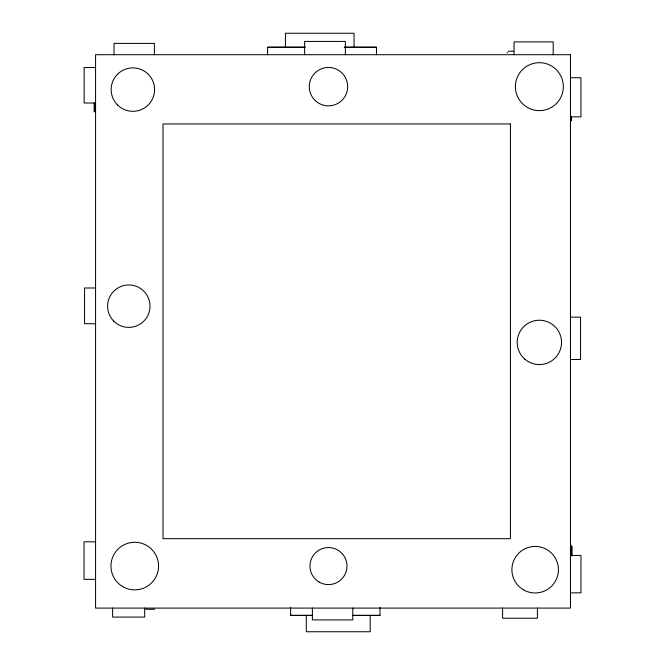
<?xml version="1.0" encoding="UTF-8"?>
<svg xmlns="http://www.w3.org/2000/svg" width="665" height="665" viewBox="0 0 665 665"><rect width="100%" height="100%" fill="white"/><g stroke="black" fill="none" stroke-linecap="round" stroke-linejoin="round"><path stroke-width="1" d="M305.235 47.14L267.554 47.14L267.554 54.705M344.312 47.14L376.473 47.14L376.473 54.705M267.554 47.331L304.894 47.331M344.312 47.331L376.473 47.331M508.26 51.197L513.546 51.197M507.062 52.726L507.719 52.726M95.577 67.522L84.131 67.522L84.131 103.009L95.577 103.009M570.47 77.739L580.927 77.739L580.927 116.874L570.47 116.874M95.577 287.987L84.555 287.987L84.555 323.722L95.577 323.722M570.47 317.147L580.553 317.147L580.553 359.499L570.47 359.499M95.577 541.817L84.039 541.817L84.039 579.365L95.577 579.365M570.47 555.441L580.961 555.441L580.961 592.839L570.47 592.839M145.785 609.273L154.704 609.273M290.638 615.283L312.45 615.283M352.974 615.283L379.981 615.283M312.608 615.491L290.638 615.491L290.638 607.419M352.974 615.491L379.981 615.491L379.981 607.419M571.917 546.505L571.917 555.948M571.642 545.674L571.642 555.641M571.326 116.292L571.326 120.747M570.844 117.63L570.844 120.382M553.197 54.705L553.197 41.903L514.053 41.903L514.053 54.705M537.411 608.093L537.411 618.226L502.599 618.226L502.599 608.093M370.189 615.491L370.189 631.75L306.299 631.75L306.299 615.491M354.063 47.14L354.063 33.25L285.435 33.25L285.435 47.14M352.791 608.093L352.791 619.896L312.384 619.896L312.384 608.093M345.359 54.705L345.359 41.43L304.628 41.43L304.628 54.705M154.388 54.705L154.388 43.391L114.023 43.391L114.023 54.705M144.687 608.093L144.687 617.095L112.609 617.095L112.609 608.093M94.746 103.05L94.746 111.737M94.172 103.133L94.172 111.903M570.47 54.705L95.577 54.705L95.577 608.093L570.47 608.093L570.47 54.705M510.421 123.956L163.016 123.956L163.016 538.692L510.421 538.692L510.421 123.956M316.432 101.612A19.194 19.194 0 0 0 347.438 89.6A19.194 19.194 0 0 0 321.528 68.761A19.194 19.194 0 0 0 316.432 101.612M113.798 321.178A21.222 21.222 0 0 0 149.292 311.669A21.222 21.222 0 0 0 123.308 285.684A21.222 21.222 0 0 0 113.798 321.178M122.85 586.688A23.807 23.807 0 0 0 158.561 566.073A23.807 23.807 0 0 0 122.85 545.458A23.807 23.807 0 0 0 122.85 586.688M319.208 582.108A18.52 18.52 0 0 0 346.98 566.073A18.52 18.52 0 0 0 319.208 550.038A18.52 18.52 0 0 0 319.208 582.108M523.521 589.855A23.275 23.275 0 0 0 558.425 569.706A23.275 23.275 0 0 0 523.521 549.548A23.275 23.275 0 0 0 523.521 589.855M524.835 359.15A22.178 22.178 0 0 0 561.144 346.623A22.178 22.178 0 0 0 532.141 321.436A22.178 22.178 0 0 0 524.835 359.15M527.387 107.422A23.973 23.973 0 0 0 563.346 86.658A23.973 23.973 0 0 0 527.387 65.893A23.973 23.973 0 0 0 527.387 107.422M117.522 104.954A21.721 21.721 0 0 0 153.856 95.22A21.721 21.721 0 0 0 127.256 68.62A21.721 21.721 0 0 0 117.522 104.954"/></g></svg>
